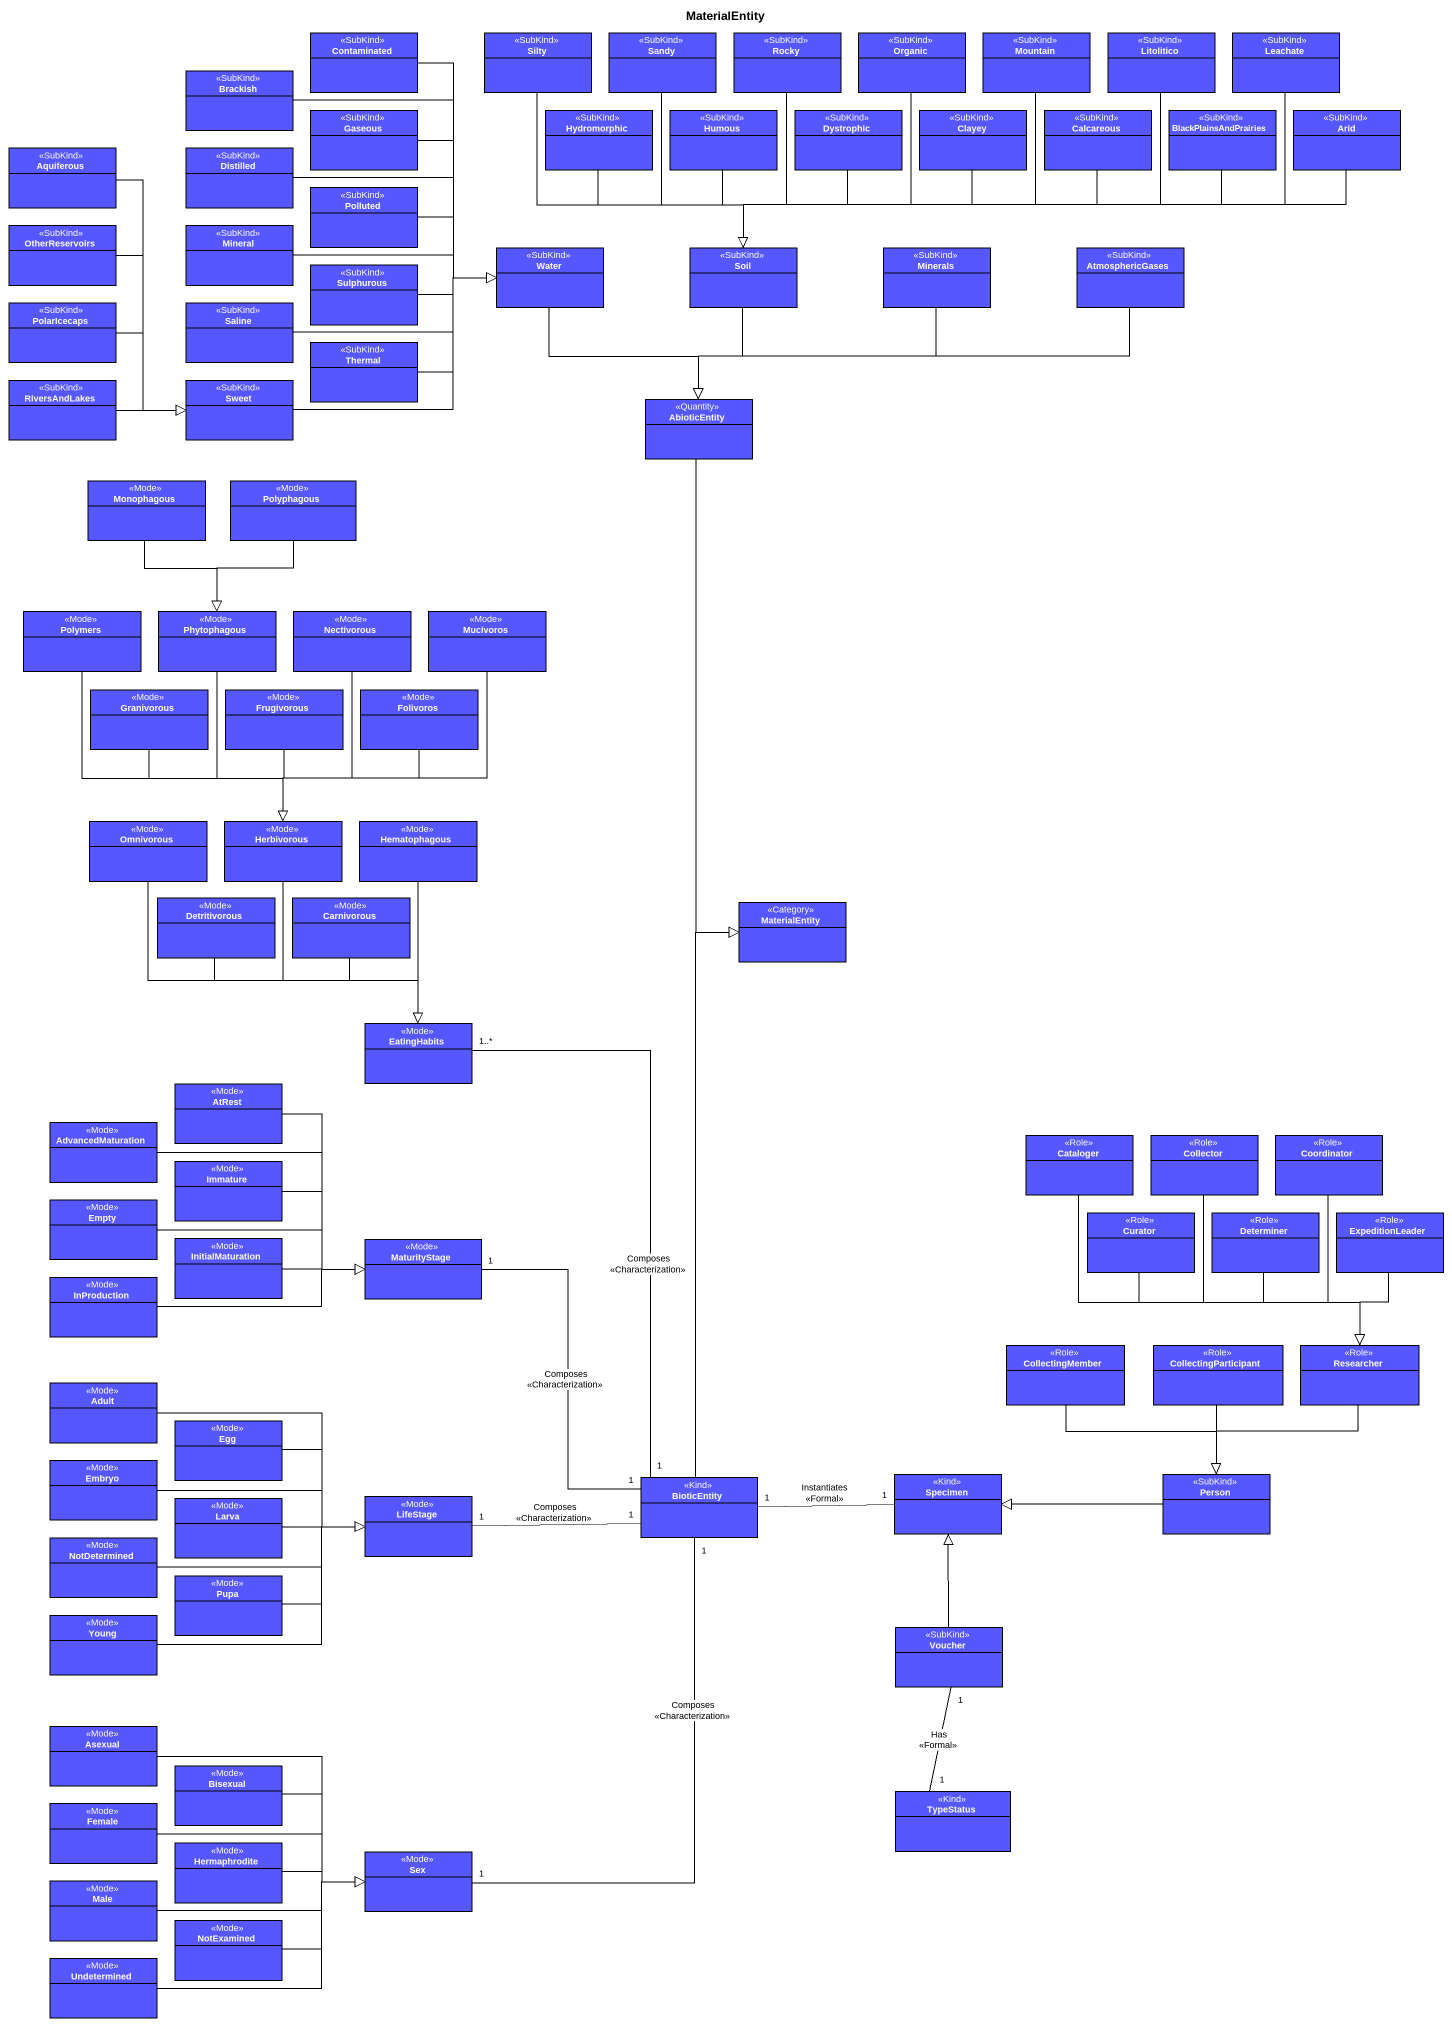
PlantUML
@startuml
title MaterialEntity
hide circle
hide empty members
class Contaminated <<SubKind>> #5757FF
class Silty <<SubKind>> #5757FF
class Sandy <<SubKind>> #5757FF
class Rocky <<SubKind>> #5757FF
class Organic <<SubKind>> #5757FF
class Mountain <<SubKind>> #5757FF
class Litolitico <<SubKind>> #5757FF
class Leachate <<SubKind>> #5757FF
class Brackish <<SubKind>> #5757FF
class Gaseous <<SubKind>> #5757FF
class Hydromorphic <<SubKind>> #5757FF
class Humous <<SubKind>> #5757FF
class Dystrophic <<SubKind>> #5757FF
class Clayey <<SubKind>> #5757FF
class Calcareous <<SubKind>> #5757FF
class BlackPlainsAndPrairies <<SubKind>> #5757FF
class Arid <<SubKind>> #5757FF
class Aquiferous <<SubKind>> #5757FF
class Distilled <<SubKind>> #5757FF
class Polluted <<SubKind>> #5757FF
class OtherReservoirs <<SubKind>> #5757FF
class Mineral <<SubKind>> #5757FF
class Water <<SubKind>> #5757FF
class Soil <<SubKind>> #5757FF
class Minerals <<SubKind>> #5757FF
class AtmosphericGases <<SubKind>> #5757FF
class Sulphurous <<SubKind>> #5757FF
class PolarIcecaps <<SubKind>> #5757FF
class Saline <<SubKind>> #5757FF
class Thermal <<SubKind>> #5757FF
class RiversAndLakes <<SubKind>> #5757FF
class Sweet <<SubKind>> #5757FF
class AbioticEntity <<Quantity>> #5757FF
class Monophagous <<Mode>> #5757FF
class Polyphagous <<Mode>> #5757FF
class Polymers <<Mode>> #5757FF
class Phytophagous <<Mode>> #5757FF
class Nectivorous <<Mode>> #5757FF
class Mucivoros <<Mode>> #5757FF
class Granivorous <<Mode>> #5757FF
class Frugivorous <<Mode>> #5757FF
class Folivoros <<Mode>> #5757FF
class Omnivorous <<Mode>> #5757FF
class Herbivorous <<Mode>> #5757FF
class Hematophagous <<Mode>> #5757FF
class Detritivorous <<Mode>> #5757FF
class Carnivorous <<Mode>> #5757FF
class MaterialEntity <<Category>> #5757FF
class EatingHabits <<Mode>> #5757FF
class AtRest <<Mode>> #5757FF
class AdvancedMaturation <<Mode>> #5757FF
class Cataloger <<Role>> #5757FF
class Collector <<Role>> #5757FF
class Coordinator <<Role>> #5757FF
class Immature <<Mode>> #5757FF
class Empty <<Mode>> #5757FF
class Curator <<Role>> #5757FF
class Determiner <<Role>> #5757FF
class ExpeditionLeader <<Role>> #5757FF
class InitialMaturation <<Mode>> #5757FF
class MaturityStage <<Mode>> #5757FF
class InProduction <<Mode>> #5757FF
class CollectingMember <<Role>> #5757FF
class CollectingParticipant <<Role>> #5757FF
class Researcher <<Role>> #5757FF
class Adult <<Mode>> #5757FF
class Egg <<Mode>> #5757FF
class Embryo <<Mode>> #5757FF
class Larva <<Mode>> #5757FF
class LifeStage <<Mode>> #5757FF
class BioticEntity <<Kind>> #5757FF
class Specimen <<Kind>> #5757FF
class "Person" as Person_ <<SubKind>> #5757FF
class NotDetermined <<Mode>> #5757FF
class Pupa <<Mode>> #5757FF
class Young <<Mode>> #5757FF
class Voucher <<SubKind>> #5757FF
class Asexual <<Mode>> #5757FF
class Bisexual <<Mode>> #5757FF
class Female <<Mode>> #5757FF
class TypeStatus <<Kind>> #5757FF
class Hermaphrodite <<Mode>> #5757FF
class Male <<Mode>> #5757FF
class Sex <<Mode>> #5757FF
class NotExamined <<Mode>> #5757FF
class Undetermined <<Mode>> #5757FF
Contaminated --|> Water
Silty --|> Soil
Sandy --|> Soil
Rocky --|> Soil
Organic --|> Soil
Mountain --|> Soil
Litolitico -left-|> Soil
Leachate -left-|> Soil
Brackish -right-|> Water
Gaseous --|> Water
Hydromorphic --|> Soil
Humous --|> Soil
Dystrophic --|> Soil
Clayey -left-|> Soil
Calcareous -left-|> Soil
BlackPlainsAndPrairies -left-|> Soil
Arid -left-|> Soil
Aquiferous --|> Sweet
Distilled -right-|> Water
Polluted -right-|> Water
OtherReservoirs --|> Sweet
Mineral -right-|> Water
Water --|> AbioticEntity
Soil --|> AbioticEntity
Minerals --|> AbioticEntity
AtmosphericGases -left-|> AbioticEntity
Sulphurous -right-|> Water
PolarIcecaps -right-|> Sweet
Saline -right-|> Water
Thermal -right-|> Water
RiversAndLakes -right-|> Sweet
Sweet -right-|> Water
AbioticEntity --|> MaterialEntity
Monophagous --|> Phytophagous
Polyphagous --|> Phytophagous
Polymers --|> Herbivorous
Phytophagous --|> Herbivorous
Nectivorous --|> Herbivorous
Mucivoros --|> Herbivorous
Granivorous --|> Herbivorous
Frugivorous --|> Herbivorous
Folivoros --|> Herbivorous
Omnivorous --|> EatingHabits
Herbivorous --|> EatingHabits
Hematophagous --|> EatingHabits
Detritivorous --|> EatingHabits
Carnivorous --|> EatingHabits
EatingHabits "1..*" -- "1" BioticEntity : Composes\n<<Characterization>>
AtRest --|> MaturityStage
AdvancedMaturation -right-|> MaturityStage
Cataloger --|> Researcher
Collector --|> Researcher
Coordinator --|> Researcher
Immature -right-|> MaturityStage
Empty -right-|> MaturityStage
Curator --|> Researcher
Determiner --|> Researcher
ExpeditionLeader --|> Researcher
InitialMaturation -right-|> MaturityStage
MaturityStage "1" -- "1" BioticEntity : Composes\n<<Characterization>>
InProduction -right-|> MaturityStage
CollectingMember --|> Person_
CollectingParticipant --|> Person_
Researcher --|> Person_
Adult -right-|> LifeStage
Egg -right-|> LifeStage
Embryo -right-|> LifeStage
Larva -right-|> LifeStage
LifeStage "1" -right- "1" BioticEntity : Composes\n<<Characterization>>
BioticEntity -up-|> MaterialEntity
BioticEntity "1" -right- "1" Specimen : Instantiates\n<<Formal>>
Person_ -left-|> Specimen
NotDetermined -right-|> LifeStage
Pupa -right-|> LifeStage
Young -right-|> LifeStage
Voucher -up-|> Specimen
Voucher "1" -- "1" TypeStatus : Has\n<<Formal>>
Asexual -right-|> Sex
Bisexual -right-|> Sex
Female -right-|> Sex
Hermaphrodite -right-|> Sex
Male -right-|> Sex
Sex "1" -up- "1" BioticEntity : Composes\n<<Characterization>>
NotExamined -right-|> Sex
Undetermined -right-|> Sex
@enduml
